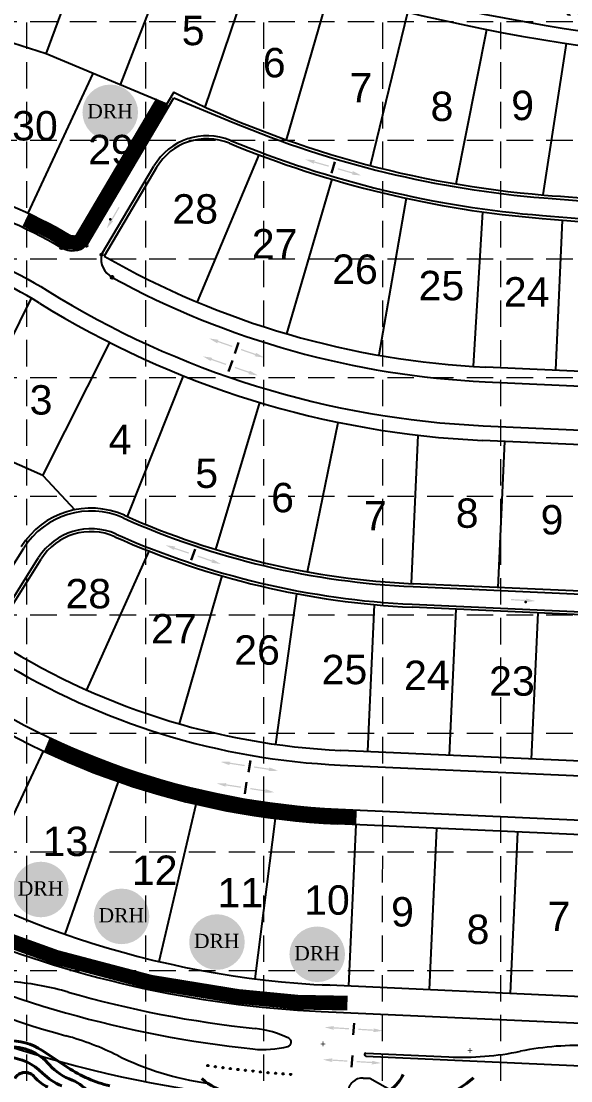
# Model space of a CAD drawing. Header units: feet. Extents: x 10084 to 13321, y 3329 to 8503.
# Drawn here: x 10892 to 11266, y 5357 to 6078 of the extents above; entities that cross this region are included whole.
import ezdxf
from ezdxf.enums import TextEntityAlignment as Align

# ---------------------------------------------------------------- set-up
doc = ezdxf.new("R2010")
doc.units = ezdxf.units.FT
doc.header["$LTSCALE"] = 40
doc.header["$MEASUREMENT"] = 0
for name, pattern in [('( Dashdot )', [1.001, 0.5, -0.25, 0.001, -0.25]), ('DASHED', [0.75, 0.5, -0.25]), ('HIDDEN', [0.375, 0.25, -0.125])]:
    doc.linetypes.add(name, pattern=pattern)
for name, color, linetype in [('BASE', 7, 'Continuous'), ('CURB', 4, 'Continuous'), ('EROSION BLANKETS', 84, 'Continuous'), ('flow arrow', 4, 'Continuous'), ('GRID', 254, 'DASHED'), ('LEGEND', 7, 'Continuous'), ('Level 1', 7, 'Continuous'), ('LOT', 7, 'Continuous'), ('NAME', 6, 'Continuous'), ('ROW', 3, '( Dashdot )')]:
    doc.layers.add(name, color=color, linetype=linetype)
doc.styles.add('DRHorton', font='dutcheb.ttf')
doc.styles.get("Standard").update_dxf_attribs({"font": 'ARIAL.TTF'})
doc.styles.add('Style-CB101', font='CB101.shx')

# ---------------------------------------------------------------- blocks, each defined once
blk = doc.blocks.new('DRHorton')
h = blk.add_hatch(color=1)
h.paths.add_polyline_path([(78.7, 25.78, 1), (40.43, 25.78, 1)])
h.paths.add_polyline_path([(42.33, 17.91), (76.5, 17.91), (76.5, 34.87), (42.33, 34.87)], flags=24)
at = {"layer": 'BASE', "color": 176, "style": 'DRHorton'}
blk.add_text('DRH', height=9.814, dxfattribs=at).set_placement((59.39, 21.64), align=Align.CENTER)

msp = doc.modelspace()

# ---------------------------------------------------------------- hatches: boundary and pattern name
at = {"layer": 'flow arrow', "linetype": 'Continuous', "lineweight": 30}
h = msp.add_hatch(color=7, dxfattribs=at)
edge = h.paths.add_edge_path()
edge.add_line((11091.39, 5981.02), (11091.01, 5981.65))
edge.add_line((11091.01, 5981.65), (11101.19, 5978.75))
edge.add_line((11101.19, 5978.75), (11101.42, 5979.57))
edge.add_line((11101.42, 5979.57), (11091.24, 5982.47))
edge.add_line((11091.24, 5982.47), (11091.94, 5982.91))
edge.add_line((11091.94, 5982.91), (11091.94, 5982.91))
edge.add_ellipse((11091.43, 5983.09), major_axis=(0.539, -0.153), ratio=0.285714, start_angle=345.50328, end_angle=485.83153)
edge.add_line((11091.15, 5983.31), (11091.15, 5983.31))
edge.add_line((11091.15, 5983.31), (11085.32, 5983.74))
edge.add_line((11085.32, 5983.74), (11090.52, 5981.08))
edge.add_line((11090.52, 5981.08), (11090.52, 5981.08))
edge.add_ellipse((11090.86, 5981.12), major_axis=(0.539, -0.153), ratio=0.285714, start_angle=235.27307, end_angle=377.18267)
edge.add_line((11091.39, 5981.02), (11091.39, 5981.02))
edge.add_line((11091.39, 5981.02), (11091.39, 5981.02))
edge.add_line((11091.39, 5981.02), (11091.39, 5981.02))
h = msp.add_hatch(color=7, dxfattribs=at)
edge = h.paths.add_edge_path()
edge.add_line((11116.85, 5973.73), (11117.51, 5974.06))
edge.add_line((11117.51, 5974.06), (11107.34, 5976.99))
edge.add_line((11107.34, 5976.99), (11107.58, 5977.81))
edge.add_line((11107.58, 5977.81), (11117.75, 5974.88))
edge.add_line((11117.75, 5974.88), (11117.39, 5975.62))
edge.add_line((11117.39, 5975.62), (11117.39, 5975.62))
edge.add_ellipse((11117.92, 5975.51), major_axis=(-0.538, 0.155), ratio=0.285714, start_angle=-125.83153, end_angle=14.49672, ccw=False)
edge.add_line((11118.27, 5975.54), (11118.27, 5975.54))
edge.add_line((11118.27, 5975.54), (11123.45, 5972.82))
edge.add_line((11123.45, 5972.82), (11117.62, 5973.32))
edge.add_line((11117.62, 5973.32), (11117.62, 5973.32))
edge.add_ellipse((11117.35, 5973.53), major_axis=(-0.538, 0.155), ratio=0.285714, start_angle=-17.18267, end_angle=124.72693, ccw=False)
edge.add_line((11116.85, 5973.73), (11116.85, 5973.73))
edge.add_line((11116.85, 5973.73), (11116.85, 5973.73))
edge.add_line((11116.85, 5973.73), (11116.85, 5973.73))
h = msp.add_hatch(color=7, dxfattribs=at)
edge = h.paths.add_edge_path()
edge.add_line((10954.53, 5942.03), (10953.73, 5941.86))
edge.add_line((10953.73, 5941.86), (10959.04, 5951.02))
edge.add_line((10959.04, 5951.02), (10958.3, 5951.45))
edge.add_line((10958.3, 5951.45), (10952.99, 5942.3))
edge.add_line((10952.99, 5942.3), (10952.82, 5943.01))
edge.add_line((10952.82, 5943.01), (10952.82, 5943.01))
edge.add_ellipse((10952.51, 5942.57), major_axis=(0.281, 0.484), ratio=0.285714, start_angle=342.81733, end_angle=484.72693)
edge.add_line((10952.24, 5942.36), (10952.24, 5942.36))
edge.add_line((10952.24, 5942.36), (10950.35, 5936.84))
edge.add_line((10950.35, 5936.84), (10954.24, 5941.2))
edge.add_line((10954.24, 5941.2), (10954.24, 5941.2))
edge.add_ellipse((10954.3, 5941.55), major_axis=(0.281, 0.484), ratio=0.285714, start_angle=234.16847, end_angle=374.49672)
edge.add_line((10954.53, 5942.03), (10954.53, 5942.03))
edge.add_line((10954.53, 5942.03), (10954.53, 5942.03))
h = msp.add_hatch(color=7, dxfattribs=at)
edge = h.paths.add_edge_path()
edge.add_line((11026.48, 5860.69), (11025.81, 5860.39))
edge.add_line((11025.81, 5860.39), (11035.8, 5856.9))
edge.add_line((11035.8, 5856.9), (11035.52, 5856.09))
edge.add_line((11035.52, 5856.09), (11025.52, 5859.58))
edge.add_line((11025.52, 5859.58), (11025.84, 5858.83))
edge.add_line((11025.84, 5858.83), (11025.84, 5858.82))
edge.add_ellipse((11025.32, 5858.96), major_axis=(0.529, -0.185), ratio=0.285714, start_angle=-125.83153, end_angle=14.49672, ccw=False)
edge.add_line((11024.97, 5858.95), (11024.97, 5858.95))
edge.add_line((11024.97, 5858.95), (11019.95, 5861.96))
edge.add_line((11019.95, 5861.96), (11025.74, 5861.14))
edge.add_line((11025.74, 5861.14), (11025.73, 5861.14))
edge.add_ellipse((11025.99, 5860.91), major_axis=(0.529, -0.185), ratio=0.285714, start_angle=-17.18267, end_angle=124.72693, ccw=False)
edge.add_line((11026.48, 5860.69), (11026.48, 5860.69))
edge.add_line((11026.48, 5860.69), (11026.48, 5860.69))
edge.add_line((11026.48, 5860.69), (11026.48, 5860.69))
h = msp.add_hatch(color=7, dxfattribs=at)
edge = h.paths.add_edge_path()
edge.add_line((11051.5, 5851.99), (11051.85, 5851.34))
edge.add_line((11051.85, 5851.34), (11041.84, 5854.8))
edge.add_line((11041.84, 5854.8), (11041.56, 5853.99))
edge.add_line((11041.56, 5853.99), (11051.56, 5850.53))
edge.add_line((11051.56, 5850.53), (11050.85, 5850.13))
edge.add_line((11050.85, 5850.13), (11050.84, 5850.13))
edge.add_ellipse((11051.34, 5849.91), major_axis=(-0.529, 0.183), ratio=0.285714, start_angle=345.50328, end_angle=485.83153)
edge.add_line((11051.61, 5849.68), (11051.61, 5849.69))
edge.add_line((11051.61, 5849.69), (11057.41, 5848.93))
edge.add_line((11057.41, 5848.93), (11052.36, 5851.88))
edge.add_line((11052.36, 5851.88), (11052.36, 5851.88))
edge.add_ellipse((11052.02, 5851.86), major_axis=(-0.529, 0.183), ratio=0.285714, start_angle=235.27307, end_angle=377.18267)
edge.add_line((11051.5, 5851.99), (11051.5, 5851.99))
edge.add_line((11051.5, 5851.99), (11051.5, 5851.99))
edge.add_line((11051.5, 5851.99), (11051.5, 5851.99))
h = msp.add_hatch(color=7, dxfattribs=at)
edge = h.paths.add_edge_path()
edge.add_line((11022.23, 5848.48), (11021.55, 5848.18))
edge.add_line((11021.55, 5848.18), (11031.55, 5844.71))
edge.add_line((11031.55, 5844.71), (11031.27, 5843.89))
edge.add_line((11031.27, 5843.89), (11021.27, 5847.37))
edge.add_line((11021.27, 5847.37), (11021.59, 5846.62))
edge.add_line((11021.59, 5846.62), (11021.59, 5846.62))
edge.add_ellipse((11021.07, 5846.76), major_axis=(0.529, -0.184), ratio=0.285714, start_angle=-125.83153, end_angle=14.49672, ccw=False)
edge.add_line((11020.71, 5846.74), (11020.72, 5846.74))
edge.add_line((11020.72, 5846.74), (11015.69, 5849.74))
edge.add_line((11015.69, 5849.74), (11021.48, 5848.93))
edge.add_line((11021.48, 5848.93), (11021.48, 5848.93))
edge.add_ellipse((11021.74, 5848.7), major_axis=(0.529, -0.184), ratio=0.285714, start_angle=-17.18267, end_angle=124.72693, ccw=False)
edge.add_line((11022.23, 5848.48), (11022.23, 5848.48))
edge.add_line((11022.23, 5848.48), (11022.23, 5848.48))
edge.add_line((11022.23, 5848.48), (11022.23, 5848.48))
h = msp.add_hatch(color=7, dxfattribs=at)
edge = h.paths.add_edge_path()
edge.add_line((11047.26, 5839.82), (11047.6, 5839.17))
edge.add_line((11047.6, 5839.17), (11037.6, 5842.61))
edge.add_line((11037.6, 5842.61), (11037.32, 5841.8))
edge.add_line((11037.32, 5841.8), (11047.32, 5838.35))
edge.add_line((11047.32, 5838.35), (11046.61, 5837.96))
edge.add_line((11046.61, 5837.96), (11046.6, 5837.96))
edge.add_ellipse((11047.1, 5837.74), major_axis=(-0.529, 0.182), ratio=0.285714, start_angle=345.50328, end_angle=485.83153)
edge.add_line((11047.37, 5837.51), (11047.37, 5837.52))
edge.add_line((11047.37, 5837.52), (11053.17, 5836.77))
edge.add_line((11053.17, 5836.77), (11048.12, 5839.71))
edge.add_line((11048.12, 5839.71), (11048.12, 5839.71))
edge.add_ellipse((11047.78, 5839.69), major_axis=(-0.529, 0.182), ratio=0.285714, start_angle=235.27307, end_angle=377.18267)
edge.add_line((11047.26, 5839.82), (11047.26, 5839.82))
edge.add_line((11047.26, 5839.82), (11047.26, 5839.82))
edge.add_line((11047.26, 5839.82), (11047.26, 5839.82))
h = msp.add_hatch(color=7, dxfattribs=at)
edge = h.paths.add_edge_path()
edge.add_line((10996.27, 5718.24), (10995.92, 5718.89))
edge.add_line((10995.92, 5718.89), (11005.95, 5715.5))
edge.add_line((11005.95, 5715.5), (11006.23, 5716.31))
edge.add_line((11006.23, 5716.31), (10996.2, 5719.71))
edge.add_line((10996.2, 5719.71), (10996.92, 5720.1))
edge.add_line((10996.92, 5720.1), (10996.92, 5720.11))
edge.add_ellipse((10996.42, 5720.32), major_axis=(0.53, -0.18), ratio=0.285714, start_angle=345.50328, end_angle=485.83153)
edge.add_line((10996.15, 5720.55), (10996.15, 5720.54))
edge.add_line((10996.15, 5720.54), (10990.34, 5721.26))
edge.add_line((10990.34, 5721.26), (10995.41, 5718.35))
edge.add_line((10995.41, 5718.35), (10995.41, 5718.35))
edge.add_ellipse((10995.75, 5718.37), major_axis=(0.53, -0.18), ratio=0.285714, start_angle=235.27307, end_angle=377.18267)
edge.add_line((10996.28, 5718.25), (10996.27, 5718.24))
edge.add_line((10996.27, 5718.24), (10996.27, 5718.24))
edge.add_line((10996.27, 5718.24), (10996.27, 5718.24))
h = msp.add_hatch(color=7, dxfattribs=at)
edge = h.paths.add_edge_path()
edge.add_line((11021.35, 5709.71), (11022.02, 5710.01))
edge.add_line((11022.02, 5710.01), (11012.01, 5713.44))
edge.add_line((11012.01, 5713.44), (11012.29, 5714.25))
edge.add_line((11012.29, 5714.25), (11022.3, 5710.83))
edge.add_line((11022.3, 5710.83), (11021.98, 5711.58))
edge.add_line((11021.98, 5711.58), (11021.98, 5711.58))
edge.add_ellipse((11022.5, 5711.44), major_axis=(-0.53, 0.181), ratio=0.285714, start_angle=-125.83153, end_angle=14.49672, ccw=False)
edge.add_line((11022.86, 5711.46), (11022.85, 5711.46))
edge.add_line((11022.85, 5711.46), (11027.89, 5708.49))
edge.add_line((11027.89, 5708.49), (11022.1, 5709.27))
edge.add_line((11022.1, 5709.27), (11022.1, 5709.27))
edge.add_ellipse((11021.84, 5709.5), major_axis=(-0.53, 0.181), ratio=0.285714, start_angle=-17.18267, end_angle=124.72693, ccw=False)
edge.add_line((11021.35, 5709.72), (11021.35, 5709.71))
edge.add_line((11021.35, 5709.71), (11021.35, 5709.71))
edge.add_line((11021.35, 5709.71), (11021.35, 5709.71))
h = msp.add_hatch(color=7, dxfattribs=at)
edge = h.paths.add_edge_path()
edge.add_line((11235.33, 5684.73), (11235.84, 5684.09))
edge.add_line((11235.84, 5684.09), (11225.27, 5684.7))
edge.add_line((11225.27, 5684.7), (11225.23, 5683.84))
edge.add_line((11225.23, 5683.84), (11235.79, 5683.23))
edge.add_line((11235.79, 5683.23), (11235.23, 5682.76))
edge.add_line((11235.23, 5682.76), (11235.23, 5682.76))
edge.add_ellipse((11235.76, 5682.68), major_axis=(-0.559, 0.032), ratio=0.285714, start_angle=342.81733, end_angle=484.72693)
edge.add_line((11236.07, 5682.53), (11236.07, 5682.53))
edge.add_line((11236.07, 5682.53), (11241.86, 5683.34))
edge.add_line((11241.86, 5683.34), (11236.21, 5684.85))
edge.add_line((11236.21, 5684.85), (11236.21, 5684.85))
edge.add_ellipse((11235.87, 5684.74), major_axis=(-0.559, 0.032), ratio=0.285714, start_angle=234.16847, end_angle=374.49672)
edge.add_line((11235.33, 5684.73), (11235.33, 5684.73))
edge.add_line((11235.33, 5684.73), (11235.33, 5684.73))
h = msp.add_hatch(color=7, dxfattribs=at)
edge = h.paths.add_edge_path()
edge.add_line((11034.41, 5573.83), (11033.8, 5573.42))
edge.add_line((11033.8, 5573.42), (11044.26, 5571.81))
edge.add_line((11044.26, 5571.81), (11044.13, 5570.96))
edge.add_line((11044.13, 5570.96), (11033.67, 5572.57))
edge.add_line((11033.67, 5572.57), (11034.12, 5571.89))
edge.add_line((11034.12, 5571.89), (11034.12, 5571.89))
edge.add_ellipse((11033.58, 5571.93), major_axis=(0.553, -0.085), ratio=0.285714, start_angle=-125.83153, end_angle=14.49672, ccw=False)
edge.add_line((11033.24, 5571.85), (11033.24, 5571.85))
edge.add_line((11033.24, 5571.85), (11027.75, 5573.89))
edge.add_line((11027.75, 5573.89), (11033.59, 5574.14))
edge.add_line((11033.59, 5574.14), (11033.59, 5574.14))
edge.add_ellipse((11033.89, 5573.96), major_axis=(0.553, -0.085), ratio=0.285714, start_angle=-17.18267, end_angle=124.72693, ccw=False)
edge.add_line((11034.41, 5573.83), (11034.41, 5573.83))
edge.add_line((11034.41, 5573.83), (11034.41, 5573.83))
edge.add_line((11034.41, 5573.83), (11034.41, 5573.83))
h = msp.add_hatch(color=7, dxfattribs=at)
edge = h.paths.add_edge_path()
edge.add_line((11060.59, 5569.83), (11061.05, 5569.26))
edge.add_line((11061.05, 5569.26), (11050.59, 5570.84))
edge.add_line((11050.59, 5570.84), (11050.46, 5569.99))
edge.add_line((11050.46, 5569.99), (11060.92, 5568.41))
edge.add_line((11060.92, 5568.41), (11060.29, 5567.89))
edge.add_line((11060.29, 5567.89), (11060.29, 5567.89))
edge.add_ellipse((11060.82, 5567.76), major_axis=(-0.554, 0.084), ratio=0.285714, start_angle=345.50328, end_angle=485.83153)
edge.add_line((11061.12, 5567.59), (11061.12, 5567.59))
edge.add_line((11061.12, 5567.59), (11066.96, 5567.9))
edge.add_line((11066.96, 5567.9), (11061.46, 5569.88))
edge.add_line((11061.46, 5569.88), (11061.46, 5569.88))
edge.add_ellipse((11061.13, 5569.8), major_axis=(-0.554, 0.084), ratio=0.285714, start_angle=235.27307, end_angle=377.18267)
edge.add_line((11060.59, 5569.83), (11060.59, 5569.83))
edge.add_line((11060.59, 5569.83), (11060.59, 5569.83))
edge.add_line((11060.59, 5569.83), (11060.59, 5569.83))
h = msp.add_hatch(color=7, dxfattribs=at)
edge = h.paths.add_edge_path()
edge.add_line((11031.87, 5559.11), (11031.26, 5558.7))
edge.add_line((11031.26, 5558.7), (11041.72, 5557.08))
edge.add_line((11041.72, 5557.08), (11041.59, 5556.23))
edge.add_line((11041.59, 5556.23), (11031.13, 5557.85))
edge.add_line((11031.13, 5557.85), (11031.58, 5557.16))
edge.add_line((11031.58, 5557.16), (11031.58, 5557.16))
edge.add_ellipse((11031.04, 5557.21), major_axis=(0.553, -0.085), ratio=0.285714, start_angle=-125.83153, end_angle=14.49672, ccw=False)
edge.add_line((11030.7, 5557.13), (11030.7, 5557.13))
edge.add_line((11030.7, 5557.13), (11025.22, 5559.17))
edge.add_line((11025.22, 5559.17), (11031.06, 5559.42))
edge.add_line((11031.06, 5559.42), (11031.06, 5559.42))
edge.add_ellipse((11031.35, 5559.24), major_axis=(0.553, -0.085), ratio=0.285714, start_angle=-17.18267, end_angle=124.72693, ccw=False)
edge.add_line((11031.87, 5559.11), (11031.87, 5559.11))
edge.add_line((11031.87, 5559.11), (11031.87, 5559.11))
edge.add_line((11031.87, 5559.11), (11031.87, 5559.11))
h = msp.add_hatch(color=7, dxfattribs=at)
edge = h.paths.add_edge_path()
edge.add_line((11058.06, 5555.11), (11058.51, 5554.53))
edge.add_line((11058.51, 5554.53), (11048.05, 5556.12))
edge.add_line((11048.05, 5556.12), (11047.92, 5555.27))
edge.add_line((11047.92, 5555.27), (11058.38, 5553.68))
edge.add_line((11058.38, 5553.68), (11057.75, 5553.16))
edge.add_line((11057.75, 5553.16), (11057.75, 5553.16))
edge.add_ellipse((11058.28, 5553.04), major_axis=(-0.554, 0.084), ratio=0.285714, start_angle=345.50328, end_angle=485.83153)
edge.add_line((11058.58, 5552.86), (11058.58, 5552.87))
edge.add_line((11058.58, 5552.87), (11064.42, 5553.17))
edge.add_line((11064.42, 5553.17), (11058.93, 5555.16))
edge.add_line((11058.93, 5555.16), (11058.93, 5555.16))
edge.add_ellipse((11058.59, 5555.07), major_axis=(-0.554, 0.084), ratio=0.285714, start_angle=235.27307, end_angle=377.18267)
edge.add_line((11058.05, 5555.11), (11058.06, 5555.11))
edge.add_line((11058.06, 5555.11), (11058.06, 5555.11))
edge.add_line((11058.06, 5555.11), (11058.06, 5555.11))
h = msp.add_hatch(color=7, dxfattribs=at)
edge = h.paths.add_edge_path()
edge.add_line((11105.1, 5393.87), (11104.53, 5393.4))
edge.add_line((11104.53, 5393.4), (11115.09, 5392.76))
edge.add_line((11115.09, 5392.76), (11115.04, 5391.9))
edge.add_line((11115.04, 5391.9), (11104.48, 5392.54))
edge.add_line((11104.48, 5392.54), (11104.99, 5391.9))
edge.add_line((11104.99, 5391.9), (11104.99, 5391.9))
edge.add_ellipse((11104.45, 5391.89), major_axis=(0.559, -0.034), ratio=0.285714, start_angle=-125.83153, end_angle=14.49672, ccw=False)
edge.add_line((11104.11, 5391.78), (11104.11, 5391.78))
edge.add_line((11104.11, 5391.78), (11098.46, 5393.31))
edge.add_line((11098.46, 5393.31), (11104.26, 5394.1))
edge.add_line((11104.26, 5394.1), (11104.26, 5394.1))
edge.add_ellipse((11104.57, 5393.94), major_axis=(0.559, -0.034), ratio=0.285714, start_angle=-17.18267, end_angle=124.72693, ccw=False)
edge.add_line((11105.1, 5393.86), (11105.1, 5393.87))
edge.add_line((11105.1, 5393.87), (11105.1, 5393.87))
edge.add_line((11105.1, 5393.87), (11105.1, 5393.87))
h = msp.add_hatch(color=7, dxfattribs=at)
edge = h.paths.add_edge_path()
edge.add_line((11131.54, 5392.3), (11132.05, 5391.77))
edge.add_line((11132.05, 5391.77), (11121.48, 5392.38))
edge.add_line((11121.48, 5392.38), (11121.43, 5391.52))
edge.add_line((11121.43, 5391.52), (11132, 5390.91))
edge.add_line((11132, 5390.91), (11131.41, 5390.33))
edge.add_line((11131.41, 5390.33), (11131.41, 5390.33))
edge.add_ellipse((11131.95, 5390.26), major_axis=(-0.559, 0.032), ratio=0.285714, start_angle=345.50328, end_angle=485.83153)
edge.add_line((11132.27, 5390.11), (11132.27, 5390.11))
edge.add_line((11132.27, 5390.11), (11138.06, 5390.96))
edge.add_line((11138.06, 5390.96), (11132.4, 5392.43))
edge.add_line((11132.4, 5392.43), (11132.4, 5392.43))
edge.add_ellipse((11132.07, 5392.31), major_axis=(-0.559, 0.032), ratio=0.285714, start_angle=235.27307, end_angle=377.18267)
edge.add_line((11131.54, 5392.3), (11131.54, 5392.3))
edge.add_line((11131.54, 5392.3), (11131.54, 5392.3))
edge.add_line((11131.54, 5392.3), (11131.54, 5392.3))
h = msp.add_hatch(color=7, dxfattribs=at)
edge = h.paths.add_edge_path()
edge.add_line((11103.95, 5371.9), (11103.38, 5371.43))
edge.add_line((11103.38, 5371.43), (11113.94, 5370.79))
edge.add_line((11113.94, 5370.79), (11113.89, 5369.93))
edge.add_line((11113.89, 5369.93), (11103.33, 5370.57))
edge.add_line((11103.33, 5370.57), (11103.84, 5369.93))
edge.add_line((11103.84, 5369.93), (11103.84, 5369.93))
edge.add_ellipse((11103.3, 5369.92), major_axis=(0.559, -0.034), ratio=0.285714, start_angle=-125.83153, end_angle=14.49672, ccw=False)
edge.add_line((11102.96, 5369.81), (11102.96, 5369.82))
edge.add_line((11102.96, 5369.82), (11097.32, 5371.34))
edge.add_line((11097.32, 5371.34), (11103.11, 5372.13))
edge.add_line((11103.11, 5372.13), (11103.11, 5372.13))
edge.add_ellipse((11103.42, 5371.98), major_axis=(0.559, -0.034), ratio=0.285714, start_angle=-17.18267, end_angle=124.72693, ccw=False)
edge.add_line((11103.95, 5371.9), (11103.95, 5371.9))
edge.add_line((11103.95, 5371.9), (11103.95, 5371.9))
edge.add_line((11103.95, 5371.9), (11103.95, 5371.9))
h = msp.add_hatch(color=7, dxfattribs=at)
edge = h.paths.add_edge_path()
edge.add_line((11130.39, 5370.33), (11130.9, 5369.8))
edge.add_line((11130.9, 5369.8), (11120.33, 5370.41))
edge.add_line((11120.33, 5370.41), (11120.28, 5369.55))
edge.add_line((11120.28, 5369.55), (11130.85, 5368.94))
edge.add_line((11130.85, 5368.94), (11130.27, 5368.36))
edge.add_line((11130.27, 5368.36), (11130.26, 5368.36))
edge.add_ellipse((11130.8, 5368.29), major_axis=(-0.559, 0.032), ratio=0.285714, start_angle=345.50328, end_angle=485.83153)
edge.add_line((11131.12, 5368.14), (11131.12, 5368.14))
edge.add_line((11131.12, 5368.14), (11136.91, 5368.99))
edge.add_line((11136.91, 5368.99), (11131.25, 5370.46))
edge.add_line((11131.25, 5370.46), (11131.25, 5370.46))
edge.add_ellipse((11130.93, 5370.34), major_axis=(-0.559, 0.032), ratio=0.285714, start_angle=235.27307, end_angle=377.18267)
edge.add_line((11130.39, 5370.33), (11130.39, 5370.33))
edge.add_line((11130.39, 5370.33), (11130.39, 5370.33))
edge.add_line((11130.39, 5370.33), (11130.39, 5370.33))

# ---------------------------------------------------------------- linework, layer by layer
at = {"layer": 'CURB', "color": 7}
for p, q in [((10936.44, 5925.1), (10995.97, 6025.75)), ((10995.97, 6025.75), (11036.27, 6008.91)), ((10946.77, 5918.99), (10982.37, 5979.19)), ((11207.8, 5832.53), (11639.88, 5812.94)), ((11206.44, 5802.57), (11638.52, 5782.97)), ((10860.32, 5665.92), (10893.79, 5719.22)), ((10870.27, 5659.2), (10903.96, 5712.84)), ((11158.66, 5693.12), (11643.46, 5671.13)), ((11158.11, 5681.13), (11642.92, 5659.14)), ((11109.03, 5571.74), (11627.87, 5548.21)), ((11107.67, 5541.77), (11626.52, 5518.24)), ((11096.2, 5404.15), (11578.31, 5382.29)), ((11126.45, 5373.75), (11317.81, 5365.07)), ((11126.55, 5375.75), (11182.88, 5373.19)), ((11124.78, 5358.81), (11129.28, 5358.61)), ((11129.28, 5358.61), (11144.9, 5349.89))]:
    msp.add_line(p, q, dxfattribs=at)
for centre, radius in [((10936.44, 5925.1), 0.75), ((10919.63, 5923.64), 1), ((10946.77, 5918.99), 0.75), ((10954.04, 5903.44), 1), ((11019.05, 5367.3), 0.5), ((11024.16, 5366.58), 0.5), ((11029.27, 5365.9), 0.5), ((11034.38, 5365.25), 0.5), ((11039.5, 5364.63), 0.5), ((11044.62, 5364.05), 0.5), ((11049.74, 5363.5), 0.5), ((11054.86, 5362.99), 0.5), ((11059.99, 5362.51), 0.5), ((11065.12, 5362.07), 0.5), ((11070.25, 5361.66), 0.5), ((11075.38, 5361.28), 0.5)]:
    msp.add_circle(centre, radius, dxfattribs=at)
for centre, radius, start, end in [((11456.55, 7322.79), 1265, 247.34383, 267.40314), ((11303.82, 6649.26), 694, 247.32371, 265.35729), ((11018.52, 5957.81), 42, 67.57841, 149.39757), ((11303.82, 6649.26), 706, 247.57841, 265.35729), ((11651.87, 10935.15), 4994, 265.35729, 267.40314), ((11651.87, 10935.15), 5006, 265.35729, 267.40314), ((10927.01, 5936.12), 14.5, 239.41257, 310.55534), ((10960.99, 5916.17), 14.5, 168.76349, 241.37439), ((11234.31, 6416.93), 585, 241.37439, 267.40314), ((11234.31, 6416.93), 615, 238.14735, 267.40314), ((10939.52, 5690.51), 54, 65.94201, 147.87329), ((11183.31, 6236.56), 544, 245.94201, 267.40314), ((10939.52, 5690.51), 42, 65.942, 147.87329), ((11183.31, 6236.56), 556, 245.942, 267.40314), ((11131.01, 6056.24), 515, 234.31786, 267.40314), ((11131.01, 6056.24), 485, 238.37826, 267.40314), ((11129.19, 6131.4), 728, 247.10745, 267.40314), ((11129.19, 6131.4), 757, 244.30349, 263.97785), ((11129.19, 6131.4), 772, 245.20743, 254.46842), ((10868.8, 5225.07), 200, 73.97093, 84.69507), ((11129.19, 6131.4), 743, 253.97092, 263.97785), ((11044.1, 5324.88), 68, 63.77263, 83.97785), ((10868.92, 5194.9), 200, 63.62974, 74.46842), ((11072.83, 5383.19), 3, 284.18307, 63.77263), ((11056.9, 5446.21), 68, 263.97785, 284.18307), ((11271.5, 5180.98), 200, 87.40314, 101.47303), ((11046.58, 5553.28), 200, 243.62974, 261.86854), ((11126.51, 5374.75), 1, 87.40314, 267.40314), ((11191.94, 5572.99), 200, 267.40314, 281.47302), ((11124.33, 5348.82), 10, 87.40312, 177.40313)]:
    msp.add_arc(centre, radius, start, end, dxfattribs=at)
at = {"layer": 'CURB', "color": 7, "extrusion": (0, 0, -1)}
for radius, end in [(315, 120.58743), (285, 121.85265)]:
    msp.add_arc((-10759.34, 5652.47), radius, 89.20139, end, dxfattribs=at)
at = {"layer": 'EROSION BLANKETS', "linetype": 'Continuous', "lineweight": 40, "const_width": 10}
for points in [[(10895.13, 5942.87), (10913.15, 5934.07), (10923.18, 5927.73), (10929.01, 5927.05), (10932.62, 5928.54), (10934.26, 5931.51), (10988.14, 6022.76)], [(11120.2, 5536.6), (11103.11, 5537.26), (11069.59, 5539.43), (11039.25, 5544.27), (10998.31, 5553.75), (10958.29, 5565.47), (10909.53, 5585.75)], [(11114.04, 5409.79), (11080.16, 5410.41), (11039.58, 5414.34), (10980.08, 5424.04), (10915.82, 5440.98), (10851.02, 5464.29)]]:
    msp.add_lwpolyline(points, dxfattribs=at)
at = {"layer": 'flow arrow', "color": 7, "linetype": 'Continuous', "lineweight": 30}
for p, q in [((11105.5, 5982.12), (11103.26, 5974.44)), ((11037.35, 5851.67), (11040.01, 5859.22)), ((11033.11, 5839.48), (11035.76, 5847.03)), ((11010.42, 5718.65), (11007.81, 5711.09)), ((11046.73, 5566.95), (11047.98, 5574.85)), ((11044.2, 5552.22), (11045.45, 5560.13)), ((11118, 5388.15), (11118.52, 5396.13)), ((11116.86, 5366.18), (11117.37, 5374.16))]:
    msp.add_line(p, q, dxfattribs=at)
for p in [(10952.82, 5943.01), (11235.23, 5682.76)]:
    msp.add_point(p, dxfattribs=at)
at = {"layer": 'GRID', "color": 252, "linetype": 'HIDDEN', "lineweight": 0, "ltscale": 1.8}
for p, q in [((10895.91, 3736.9), (10895.93, 8414.95)), ((10976.84, 3736.89), (10976.76, 8414.93)), ((11057.06, 3736.88), (11057.22, 8414.92)), ((11137.79, 3736.87), (11138.28, 8414.82)), ((11218.46, 3736.85), (11218.46, 8418.16)), ((10169.24, 6077.58), (13236.21, 6077.58)), ((10169.24, 5996.87), (13236.21, 5996.87)), ((10169.24, 5916.16), (13236.21, 5916.16)), ((10169.24, 5835.45), (13236.21, 5835.45)), ((10169.24, 5754.74), (13236.21, 5754.74)), ((10169.24, 5674.03), (13236.21, 5674.03)), ((10169.24, 5593.32), (13236.21, 5593.32)), ((10169.24, 5512.61), (13236.21, 5512.61)), ((10169.24, 5431.9), (13236.21, 5431.9))]:
    msp.add_line(p, q, dxfattribs=at)
at = {"layer": 'Level 1', "color": 35, "linetype": 'Continuous', "lineweight": 40}
msp.add_line((10923.88, 5365.93), (10906.3, 5377.57), dxfattribs=at)
for centre, radius, start, end in [((10884.6, 5344.78), 39.32, 56.50869, 93.10954), ((10884.6, 5344.78), 35.32, 40.53956, 93.10954), ((10923.8, 5379.67), 30.34, 222.2378, 243.18757), ((10936.14, 5391.84), 41.79, 225.11879, 246.7625), ((10916.35, 5331.8), 27.66, 2.2564, 67.75859)]:
    msp.add_arc(centre, radius, start, end, dxfattribs=at)
at = {"layer": 'Level 1', "color": 35, "linetype": 'Continuous', "lineweight": 40, "extrusion": (0, 0, -1)}
for centre, radius, start, end in [((-10880.08, 5335.55), 37.66, 94.54448, 134.88121), ((-10938.43, 5391.3), 35.83, 288.91142, 318.87111), ((-10974.41, 5442.39), 91.65, 283.9035, 303.46284), ((-10894.79, 5354.58), 8.06, 28.40883, 144.35665)]:
    msp.add_arc(centre, radius, start, end, dxfattribs=at)
at = {"layer": 'Level 1', "color": 35, "linetype": 'Continuous', "lineweight": 40}
for points, knots in [([(11014.9, 5358.47), (11025.29, 5348.98), (11058.83, 5341.33), (11075.75, 5340.07), (11085.27, 5339.75)], [0, 0, 0, 0, 0.532236, 1, 1, 1, 1]), ([(11114.06, 5340.22), (11118.58, 5340.71), (11135.88, 5343.76), (11148.66, 5353.5), (11151.83, 5361.19)], [0, 0, 0, 0, 0.257686, 1, 1, 1, 1])]:
    msp.add_open_spline(points, degree=3, knots=knots, dxfattribs=at)
msp.add_open_spline([(11199.79, 5358.91), (11174.25, 5337.7), (11148.79, 5339.78), (11145.73, 5329.54)], degree=3, dxfattribs=at)
at = {"layer": 'LOT', "color": 7}
for p, q in [((10909.04, 6055.57), (10945.6, 6154)), ((10959.57, 6034.45), (10997.68, 6133.23)), ((11017.33, 6019.36), (11049.41, 6114.55)), ((11072.62, 5997.03), (11101.89, 6098.11)), ((11129.63, 5979.55), (11155.04, 6083.96)), ((11187.93, 5967.04), (11208.75, 6072.11)), ((10909.04, 6055.57), (10872.6, 6067.28)), ((11247.09, 5959.59), (11262.92, 6062.58)), ((10991.02, 6021.32), (10909.04, 6055.57)), ((10940.93, 6042.25), (10896.59, 5947.07)), ((11053.76, 5986.9), (11011.72, 5886.76)), ((11103.34, 5970.24), (11072.54, 5865.16)), ((11154.04, 5957.29), (11135.39, 5850.51)), ((11205.87, 5948.07), (11199.49, 5842.99)), ((11255.73, 5840.37), (11260.36, 5942.48)), ((10898.97, 5889.38), (10851.26, 5793.22)), ((10906.76, 5768.76), (10952.42, 5859.11)), ((10964.33, 5740.76), (11002.55, 5836.49)), ((11024.44, 5718.37), (11054.48, 5818.36)), ((10906.76, 5768.76), (10802.74, 5814.61)), ((11086.79, 5703.22), (11107.8, 5804.87)), ((11157.52, 5695.17), (11162.1, 5796.12)), ((11216.53, 5692.5), (11221.04, 5791.89)), ((10906.76, 5768.76), (10928.57, 5745.42)), ((10979, 5717.31), (10936.63, 5622.83)), ((11028.53, 5700.46), (10999.54, 5599.8)), ((11079.42, 5688.32), (11065.05, 5585.85)), ((11127.84, 5580.9), (11132.38, 5680.89)), ((11183.54, 5578.37), (11188.04, 5677.77)), ((11239.23, 5575.85), (11243.74, 5675.25)), ((10860.46, 5481.76), (10907.33, 5581.28)), ((10922.02, 5456.62), (10958.22, 5560.49)), ((10985.87, 5438.05), (11011.01, 5545.14)), ((11051.31, 5426.27), (11065.11, 5535.4)), ((11114.97, 5421.32), (11119.95, 5531.21)), ((11169.91, 5418.83), (11174.9, 5528.71)), ((11224.86, 5416.33), (11229.84, 5526.22))]:
    msp.add_line(p, q, dxfattribs=at)
at = {"layer": 'ROW', "color": 7, "linetype": 'Continuous'}
for p, q in [((10995.89, 6029.55), (10934.73, 5926.14)), ((10984.09, 5978.17), (10948.5, 5918)), ((11650.32, 5822.47), (11208.25, 5842.52)), ((11648.06, 5772.53), (11205.99, 5792.58)), ((10871.95, 5658.11), (10905.65, 5711.78)), ((11643.55, 5673.13), (11158.75, 5695.12)), ((11642.83, 5657.14), (11158.02, 5679.13)), ((11638.32, 5557.75), (11109.48, 5581.73)), ((11636.05, 5507.8), (11107.22, 5531.78)), ((11609.09, 5398.91), (11097.02, 5422.13))]:
    msp.add_line(p, q, dxfattribs=at)
for centre, radius, start, end in [((11456.55, 7322.79), 1275, 247.34383, 267.40314), ((11303.82, 6649.26), 692, 243.57748, 265.35729), ((11018.52, 5957.81), 40, 67.57841, 149.39756), ((11303.82, 6649.26), 708, 247.57841, 265.35729), ((10759.34, 5652.47), 325, 58.14735, 90.79861), ((11651.87, 10935.15), 4992, 265.35729, 267.40314), ((11651.87, 10935.15), 5008, 265.35729, 267.40314), ((10759.34, 5652.47), 275, 58.14735, 90.79861), ((11234.31, 6416.93), 575, 238.14735, 238.60037), ((11234.31, 6416.93), 575, 240.19474, 267.40314), ((11234.31, 6416.93), 625, 238.14735, 267.40314), ((10939.52, 5690.51), 56, 65.94201, 147.87333), ((11183.31, 6236.56), 542, 245.94201, 267.40314), ((10939.52, 5690.51), 40, 65.94201, 147.8733), ((11183.31, 6236.56), 558, 245.94201, 267.40314), ((11131.01, 6056.24), 475, 236.94889, 267.40314), ((11131.01, 6056.24), 525, 234.31786, 267.40314), ((11131.01, 6056.24), 635, 235.62898, 267.40314), ((11129.19, 6131.4), 790, 243.427, 267.40314)]:
    msp.add_arc(centre, radius, start, end, dxfattribs=at)

# ---------------------------------------------------------------- block references
at = {"layer": 'LEGEND', "xscale": 0.9878399999938665, "yscale": 0.9878399999943213, "zscale": 0.9878399999942583}
for p in [(10893.83, 5990.3), (10846.61, 5461.61), (10901.52, 5443.31), (10966.41, 5425.85), (11034.62, 5417.54)]:
    msp.add_blockref('DRHorton', p, dxfattribs=at)

# ---------------------------------------------------------------- texts
at = {"layer": 'Level 1', "color": 35, "linetype": 'Continuous', "lineweight": 40, "style": 'Style-CB101'}
for p in [(11097.46, 5382.07), (11197.35, 5377.54)]:
    msp.add_text('+', height=4.8, dxfattribs=at).set_placement(p, align=Align.MIDDLE_CENTER)
at = {"layer": 'NAME', "color": 7}
msp.add_text('CARRIAGE LANE', height=20, rotation=350.44572, dxfattribs=at).set_placement((11163.53, 6108.66), align=Align.MIDDLE_LEFT)
for s, p in [('5', (11001.3, 6071.46)), ('6', (11056.4, 6049.59)), ('7', (11115.39, 6032.5)), ('8', (11170.56, 6019.9)), ('9', (11225.4, 6020.47)), ('30', (10885.92, 6006.63)), ('29', (10937.62, 5990.46)), ('28', (10994.93, 5950.07)), ('27', (11048.95, 5926.35)), ('26', (11103.59, 5909.06)), ('25', (11162.38, 5897.93)), ('24', (11220.36, 5893.64)), ('3', (10897.84, 5820.16)), ('4', (10951.6, 5793.19)), ('5', (11010.49, 5770.28)), ('6', (11062.08, 5753.69)), ('8', (11187.69, 5743.13)), ('7', (11125.26, 5741.34)), ('9', (11245.4, 5738.62)), ('28', (10922.2, 5688.35)), ('27', (10980.42, 5664.44)), ('26', (11036.98, 5650)), ('25', (11096.45, 5636.72)), ('24', (11152.51, 5632.76)), ('23', (11210.38, 5628.91)), ('13', (10906.69, 5519.82)), ('12', (10967.37, 5500.17)), ('11', (11025.63, 5484.99)), ('10', (11084.54, 5479.91)), ('9', (11143.7, 5471.9)), ('7', (11250.2, 5468.75)), ('8', (11195.05, 5459.96))]:
    msp.add_text(s, height=20, dxfattribs=at).set_placement(p, align=Align.MIDDLE_LEFT)

doc.saveas('drawing.dxf')
